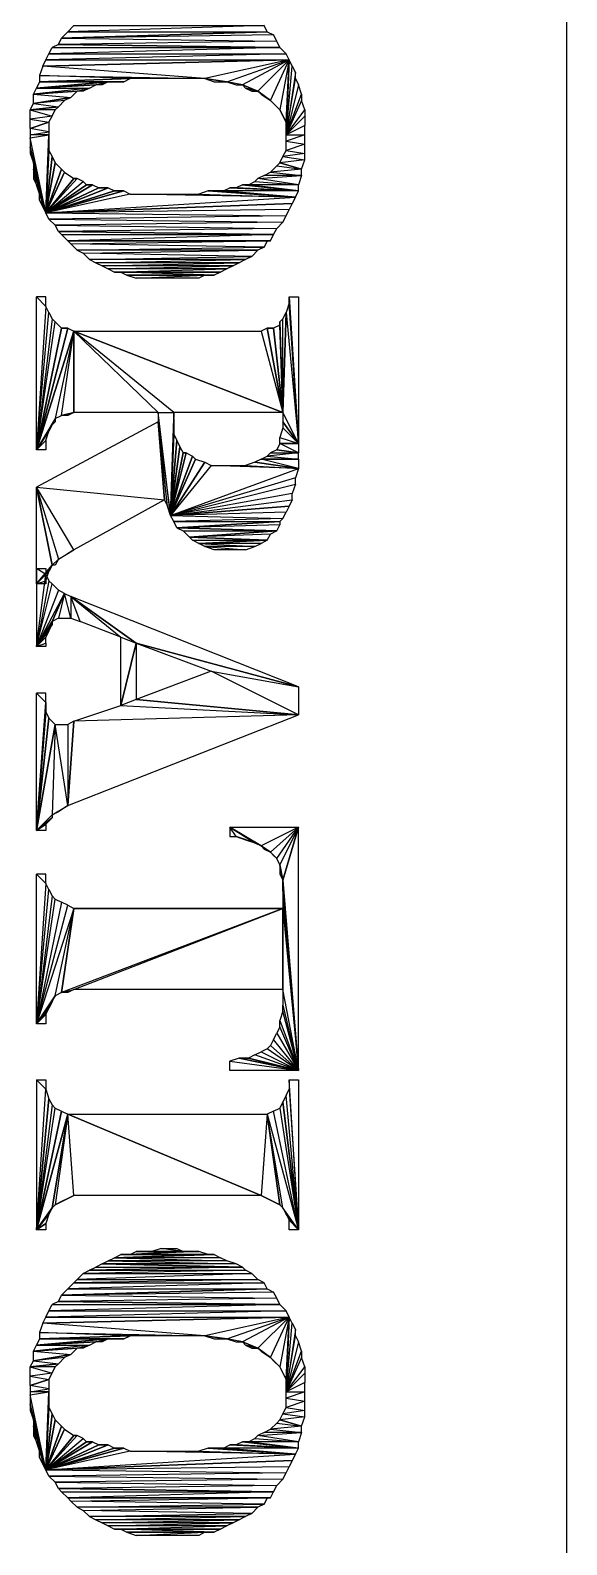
# Model space of a CAD drawing. Header units: metres. Extents: x 0 to 1000, y 0 to 1134.
# Drawn here: x 135.31 to 146.23, y 72.12 to 102.95 of the extents above; entities that cross this region are included whole.
import ezdxf

# ---------------------------------------------------------------- set-up
doc = ezdxf.new("R2010")
doc.units = ezdxf.units.M
doc.layers.add('PLOTS_FINAL', color=1, linetype='Continuous')
doc.layers.add('ROADS', color=1, linetype='Continuous')

msp = doc.modelspace()

# ---------------------------------------------------------------- linework, layer by layer
at = {"layer": 'PLOTS_FINAL', "color": 1}
for points in [[(136.2, 103.046), (140.074, 103.046), (136.073, 102.919)], [(140.074, 103.046), (136.073, 102.919), (140.137, 102.919)], [(135.883, 102.665), (135.756, 102.602), (140.391, 102.602)], [(135.946, 102.792), (140.328, 102.729), (135.883, 102.665)], [(140.328, 102.729), (135.883, 102.665), (140.391, 102.602)], [(140.137, 102.919), (140.264, 102.856), (135.946, 102.792)], [(136.073, 102.919), (140.137, 102.919), (135.946, 102.792)], [(140.264, 102.856), (135.946, 102.792), (140.328, 102.729)], [(135.692, 102.475), (140.518, 102.475), (135.629, 102.348)], [(140.518, 102.475), (135.629, 102.348), (140.582, 102.348)], [(135.756, 102.602), (140.391, 102.602), (135.692, 102.475)], [(140.391, 102.602), (135.692, 102.475), (140.518, 102.475)], [(135.502, 102.03), (138.867, 101.967), (135.565, 102.221)], [(138.867, 101.967), (135.565, 102.221), (140.582, 102.348)], [(135.629, 102.348), (140.582, 102.348), (135.565, 102.221)], [(138.867, 101.967), (139.312, 101.903), (140.582, 102.348)], [(139.312, 101.903), (140.582, 102.348), (139.629, 101.84)], [(140.582, 102.348), (139.629, 101.84), (139.947, 101.713)], [(139.947, 101.713), (140.201, 101.522), (140.582, 102.348)], [(140.201, 101.522), (140.582, 102.348), (140.391, 101.332)], [(140.582, 102.348), (140.391, 101.332), (140.518, 101.078)], [(140.582, 102.348), (140.518, 101.078), (140.518, 100.824)], [(140.518, 100.824), (140.645, 102.221), (140.582, 102.348)], [(140.709, 102.094), (140.518, 100.824), (140.645, 102.221)], [(140.518, 100.824), (140.709, 101.967), (140.709, 102.094)], [(136.264, 101.713), (136.518, 101.776), (135.375, 101.649)], [(136.518, 101.776), (135.375, 101.649), (135.438, 101.776)], [(136.645, 101.84), (136.899, 101.903), (135.438, 101.776)], [(136.899, 101.903), (135.502, 101.903), (135.438, 101.776)], [(136.645, 101.84), (135.438, 101.776), (136.518, 101.776)], [(138.867, 101.967), (137.343, 101.967), (135.502, 102.03)], [(137.343, 101.967), (135.502, 102.03), (135.502, 101.903)], [(137.343, 101.967), (135.502, 101.903), (137.216, 101.903)], [(137.216, 101.903), (136.899, 101.903), (135.502, 101.903)], [(136.391, 101.713), (136.264, 101.713), (136.518, 101.776)], [(136.772, 101.84), (136.645, 101.84), (136.899, 101.903)], [(138.867, 101.967), (139.058, 101.903), (139.312, 101.903)], [(139.312, 101.903), (139.502, 101.84), (139.629, 101.84)], [(139.629, 101.84), (139.693, 101.776), (139.947, 101.713)], [(139.693, 101.776), (139.82, 101.713), (139.947, 101.713)], [(140.772, 101.84), (140.518, 100.824), (140.709, 101.967)], [(140.518, 100.824), (140.836, 101.649), (140.772, 101.84)], [(135.375, 101.459), (135.883, 101.395), (135.311, 101.332)], [(136.264, 101.713), (135.375, 101.649), (136.137, 101.586)], [(135.375, 101.649), (136.137, 101.586), (135.375, 101.459)], [(136.137, 101.586), (136.01, 101.522), (135.375, 101.459)], [(136.01, 101.522), (135.375, 101.459), (135.883, 101.395)], [(139.947, 101.713), (140.01, 101.649), (140.201, 101.522)], [(140.201, 101.522), (140.264, 101.459), (140.391, 101.332)], [(140.836, 101.522), (140.518, 100.824), (140.836, 101.649)], [(140.518, 100.824), (140.899, 101.332), (140.836, 101.522)], [(135.883, 101.395), (135.819, 101.332), (135.311, 101.332)], [(135.819, 101.332), (135.311, 101.332), (135.756, 101.205)], [(135.311, 101.332), (135.756, 101.205), (135.311, 101.141)], [(135.756, 101.205), (135.311, 101.141), (135.692, 101.078)], [(135.311, 101.141), (135.692, 101.078), (135.311, 100.951)], [(140.391, 101.332), (140.455, 101.205), (140.518, 101.078)], [(140.899, 101.205), (140.518, 100.824), (140.899, 101.332)], [(140.899, 101.205), (140.899, 101.014), (140.518, 100.824)], [(135.692, 100.887), (135.311, 100.951), (135.692, 101.078)], [(135.311, 100.824), (135.692, 100.887), (135.311, 100.951)], [(135.692, 100.824), (135.311, 100.824), (135.692, 100.887)], [(135.629, 99.236), (135.311, 100.76), (135.692, 100.824)], [(135.311, 100.76), (135.692, 100.824), (135.311, 100.824)], [(135.692, 100.824), (135.692, 100.633), (135.629, 99.236)], [(140.518, 101.078), (140.518, 100.951), (140.518, 100.824)], [(140.899, 101.014), (140.518, 100.824), (140.899, 100.824)], [(140.518, 100.824), (140.899, 100.824), (140.518, 100.697)], [(140.899, 100.824), (140.518, 100.697), (140.899, 100.633)], [(135.311, 100.57), (135.629, 99.236), (135.311, 100.76)], [(135.311, 100.443), (135.375, 100.252), (135.311, 100.57)], [(135.375, 100.252), (135.311, 100.57), (135.629, 99.236)], [(135.692, 100.633), (135.692, 100.506), (135.629, 99.236)], [(135.692, 100.506), (135.756, 100.379), (135.629, 99.236)], [(140.518, 100.506), (140.899, 100.443), (140.455, 100.379)], [(140.518, 100.697), (140.899, 100.633), (140.518, 100.506)], [(140.899, 100.633), (140.518, 100.506), (140.899, 100.443)], [(135.375, 100.125), (135.629, 99.236), (135.375, 100.252)], [(135.756, 100.379), (135.819, 100.252), (135.629, 99.236)], [(135.819, 100.252), (135.946, 100.125), (135.629, 99.236)], [(140.391, 100.252), (140.328, 100.189), (140.836, 100.125)], [(140.455, 100.379), (140.899, 100.316), (140.391, 100.252)], [(140.899, 100.316), (140.391, 100.252), (140.836, 100.125)], [(140.899, 100.443), (140.455, 100.379), (140.899, 100.316)], [(135.375, 99.935), (135.438, 99.808), (135.375, 100.125)], [(135.438, 99.808), (135.375, 100.125), (135.629, 99.236)], [(135.946, 100.125), (136.01, 100.062), (135.629, 99.236)], [(136.01, 100.062), (136.2, 99.935), (135.629, 99.236)], [(135.629, 99.236), (136.391, 99.871), (136.264, 99.935)], [(136.2, 99.935), (136.264, 99.935), (135.629, 99.236)], [(136.264, 99.935), (136.2, 99.935)], [(139.883, 99.871), (140.772, 99.808), (139.947, 99.935)], [(140.772, 99.808), (139.947, 99.935), (140.836, 99.998)], [(139.947, 99.935), (140.836, 99.998), (140.074, 99.998)], [(140.836, 99.998), (140.074, 99.998), (140.201, 100.062)], [(140.328, 100.189), (140.836, 100.125), (140.201, 100.062)], [(140.836, 100.125), (140.201, 100.062), (140.836, 99.998)], [(135.438, 99.808), (135.502, 99.617), (135.629, 99.236)], [(135.629, 99.236), (135.502, 99.49), (135.502, 99.617)], [(136.454, 99.808), (135.629, 99.236), (136.391, 99.871)], [(136.581, 99.808), (136.708, 99.744), (135.629, 99.236)], [(136.454, 99.808), (136.581, 99.808), (135.629, 99.236)], [(136.899, 99.744), (137.026, 99.681), (135.629, 99.236)], [(136.708, 99.744), (136.899, 99.744), (135.629, 99.236)], [(137.216, 99.681), (137.343, 99.617), (135.629, 99.236)], [(137.026, 99.681), (137.216, 99.681), (135.629, 99.236)], [(135.629, 99.236), (140.709, 99.554), (137.343, 99.617)], [(136.581, 99.808), (136.454, 99.808)], [(136.899, 99.744), (136.708, 99.744)], [(137.216, 99.681), (137.026, 99.681)], [(140.709, 99.554), (137.343, 99.617), (138.74, 99.617)], [(138.931, 99.681), (138.74, 99.617), (140.709, 99.554)], [(138.931, 99.681), (139.248, 99.681)], [(139.248, 99.681), (138.931, 99.681), (140.709, 99.554)], [(139.375, 99.744), (140.772, 99.681), (139.248, 99.681)], [(140.772, 99.681), (139.248, 99.681), (140.709, 99.554)], [(139.375, 99.744), (139.502, 99.744)], [(139.502, 99.744), (139.375, 99.744), (140.772, 99.681)], [(139.629, 99.808), (139.502, 99.744), (140.772, 99.681)], [(139.629, 99.808), (139.756, 99.808)], [(139.756, 99.808), (139.629, 99.808), (140.772, 99.681)], [(139.883, 99.871), (140.772, 99.808), (139.756, 99.808)], [(140.772, 99.808), (139.756, 99.808), (140.772, 99.681)], [(135.565, 99.363), (135.629, 99.236), (135.502, 99.49)], [(140.645, 99.427), (135.629, 99.236), (140.709, 99.554)], [(140.645, 99.427), (140.582, 99.3), (135.629, 99.236)], [(140.582, 99.3), (135.629, 99.236), (140.518, 99.173)], [(135.629, 99.236), (140.518, 99.173), (135.692, 99.109)], [(140.518, 99.173), (135.692, 99.109), (140.455, 99.046)], [(135.692, 99.109), (140.455, 99.046), (135.819, 98.982)], [(140.455, 99.046), (135.819, 98.982), (140.328, 98.919)], [(135.819, 98.982), (140.328, 98.919), (135.883, 98.855)], [(140.328, 98.919), (135.883, 98.855), (140.264, 98.792)], [(135.883, 98.855), (135.946, 98.792), (140.264, 98.792)], [(135.946, 98.792), (140.264, 98.792), (136.073, 98.665)], [(140.264, 98.792), (136.073, 98.665), (140.201, 98.665)], [(140.201, 98.665), (140.137, 98.665), (136.073, 98.665)], [(140.137, 98.665), (136.073, 98.665), (136.137, 98.601)], [(140.074, 98.538), (136.137, 98.601), (140.137, 98.665)], [(136.264, 98.474), (140.074, 98.538), (136.137, 98.601)], [(139.947, 98.474), (136.264, 98.474), (140.074, 98.538)], [(136.391, 98.411), (139.947, 98.474), (136.264, 98.474)], [(139.82, 98.347), (136.391, 98.411), (139.947, 98.474)], [(136.518, 98.284), (139.82, 98.347), (136.391, 98.411)], [(139.693, 98.284), (136.518, 98.284), (139.82, 98.347)], [(136.645, 98.22), (139.693, 98.284), (136.518, 98.284)], [(139.566, 98.22), (136.645, 98.22), (139.693, 98.284)], [(136.772, 98.157), (139.566, 98.22), (136.645, 98.22)], [(139.439, 98.157), (136.772, 98.157), (139.566, 98.22)], [(136.899, 98.093), (139.439, 98.157), (136.772, 98.157)], [(139.312, 98.093), (136.899, 98.093), (139.439, 98.157)], [(137.026, 98.03), (139.312, 98.093), (136.899, 98.093)], [(139.185, 98.03), (137.026, 98.03), (139.312, 98.093)], [(137.026, 98.03), (137.153, 98.03), (139.185, 98.03)], [(137.153, 98.03), (137.28, 97.966), (139.058, 97.966)], [(137.153, 98.03), (139.185, 98.03), (139.058, 97.966)], [(139.058, 97.966), (138.867, 97.966), (137.28, 97.966)], [(138.867, 97.966), (137.28, 97.966), (137.47, 97.903)], [(138.867, 97.966), (138.74, 97.903), (137.47, 97.903)], [(135.629, 97.522), (135.438, 97.522), (135.629, 97.331)], [(135.438, 97.522), (135.629, 97.331), (135.438, 94.41)], [(140.772, 94.537), (140.582, 97.395), (140.582, 97.522)], [(140.772, 94.537), (140.582, 97.522), (140.772, 97.522)], [(135.438, 94.41), (135.692, 97.204), (135.629, 97.331)], [(135.756, 97.077), (135.438, 94.41), (135.692, 97.204)], [(140.455, 95.172), (140.455, 97.077), (140.518, 97.204)], [(140.772, 94.537), (140.455, 95.172), (140.518, 97.204)], [(140.518, 97.204), (140.772, 94.537), (140.582, 97.395)], [(135.438, 94.41), (135.819, 97.014), (135.756, 97.077)], [(135.946, 96.887), (135.438, 94.41), (135.819, 97.014)], [(136.073, 96.887), (136.2, 96.823), (135.438, 94.41)], [(135.946, 96.887), (136.073, 96.887), (135.438, 94.41)], [(136.2, 96.823), (135.819, 95.045), (135.438, 94.41)], [(135.946, 95.109), (136.2, 96.823), (135.819, 95.045)], [(136.073, 96.887), (135.946, 96.887)], [(136.2, 95.172), (135.946, 95.109), (136.2, 96.823)], [(140.455, 95.172), (138.232, 95.172), (136.2, 96.823)], [(138.232, 95.172), (136.2, 96.823), (137.915, 95.172)], [(136.2, 96.823), (137.915, 95.172), (136.2, 95.172)], [(140.455, 95.172), (136.2, 96.823), (140.01, 96.823)], [(140.137, 96.887), (140.01, 96.823), (140.455, 95.172)], [(140.137, 96.887), (140.264, 96.887)], [(140.264, 96.887), (140.137, 96.887), (140.455, 95.172)], [(140.264, 96.887), (140.455, 95.172), (140.391, 96.95)], [(140.391, 97.014), (140.455, 95.172), (140.455, 97.077)], [(140.455, 95.172), (140.391, 96.95), (140.391, 97.014)], [(135.756, 94.918), (135.819, 95.045), (135.438, 94.41)], [(137.915, 94.982), (135.438, 93.648), (138.042, 93.394)], [(135.819, 94.982), (135.756, 94.918), (135.819, 95.045)], [(136.2, 95.172), (136.073, 95.109), (135.946, 95.109)], [(137.915, 94.982), (138.169, 93.077), (137.915, 95.172)], [(138.169, 93.077), (137.915, 95.172), (138.232, 95.172)], [(138.042, 93.394), (138.105, 93.267), (137.915, 94.982)], [(138.105, 93.267), (137.915, 94.982), (138.169, 93.077)], [(138.169, 93.077), (138.232, 95.045), (138.232, 95.172)], [(138.232, 94.918), (138.169, 93.077), (138.232, 95.045)], [(140.455, 94.982), (140.772, 94.537), (140.455, 95.172)], [(140.455, 94.982), (140.455, 94.855), (140.772, 94.537)], [(135.756, 94.918), (135.692, 94.791), (135.438, 94.41)], [(135.438, 94.41), (135.629, 94.601), (135.692, 94.791)], [(138.232, 94.918), (138.232, 94.728), (138.169, 93.077)], [(138.232, 94.728), (138.296, 94.601), (138.169, 93.077)], [(140.455, 94.855), (140.391, 94.664), (140.772, 94.537)], [(140.391, 94.664), (140.772, 94.537), (140.391, 94.537)], [(135.629, 94.41), (135.438, 94.41), (135.629, 94.601)], [(138.296, 94.601), (138.359, 94.474), (138.169, 93.077)], [(138.359, 94.474), (138.423, 94.347), (138.169, 93.077)], [(138.486, 94.347), (138.613, 94.283), (138.169, 93.077)], [(138.423, 94.347), (138.486, 94.347), (138.169, 93.077)], [(138.486, 94.347), (138.423, 94.347)], [(140.201, 94.347), (140.772, 94.347), (140.137, 94.283)], [(140.772, 94.347), (140.137, 94.283), (140.772, 94.22)], [(140.328, 94.41), (140.201, 94.347), (140.772, 94.347)], [(140.328, 94.41), (140.772, 94.347), (140.391, 94.537)], [(140.772, 94.347), (140.391, 94.537), (140.772, 94.537)], [(138.613, 94.283), (138.677, 94.22), (138.169, 93.077)], [(138.677, 94.22), (138.867, 94.156), (138.169, 93.077)], [(138.867, 94.156), (138.994, 94.093), (138.169, 93.077)], [(138.169, 93.077), (140.772, 94.029), (138.994, 94.093)], [(140.709, 93.839), (138.169, 93.077), (140.772, 94.029)], [(140.772, 94.029), (138.994, 94.093), (139.693, 94.093)], [(139.883, 94.156), (139.693, 94.093), (140.772, 94.029)], [(139.883, 94.156), (140.772, 94.029), (140.01, 94.22)], [(140.137, 94.283), (140.772, 94.22), (140.01, 94.22)], [(140.772, 94.029), (140.01, 94.22), (140.772, 94.22)], [(138.169, 93.077), (140.709, 93.712), (140.709, 93.839)], [(138.042, 93.394), (136.2, 92.378), (135.438, 93.648)], [(136.2, 92.378), (135.438, 93.648), (135.883, 92.188)], [(135.438, 93.648), (135.883, 92.188), (135.756, 92.061)], [(135.438, 93.648), (135.756, 92.061), (135.438, 91.68)], [(140.645, 93.521), (138.169, 93.077), (140.709, 93.712)], [(138.169, 93.077), (140.645, 93.394), (140.645, 93.521)], [(140.582, 93.267), (138.169, 93.077), (140.645, 93.394)], [(140.582, 93.267), (140.518, 93.14), (138.169, 93.077)], [(140.518, 93.14), (138.169, 93.077), (140.455, 93.013)], [(138.169, 93.077), (140.455, 93.013), (138.232, 92.95)], [(140.455, 93.013), (138.232, 92.95), (140.391, 92.95)], [(138.232, 92.95), (140.391, 92.95), (138.296, 92.823)], [(140.391, 92.95), (140.391, 92.886), (138.296, 92.823)], [(140.391, 92.886), (138.296, 92.823), (140.328, 92.759)], [(138.296, 92.823), (138.423, 92.759), (140.328, 92.759)], [(138.423, 92.759), (140.328, 92.759), (138.55, 92.632)], [(140.328, 92.759), (140.201, 92.696), (138.55, 92.632)], [(140.201, 92.696), (138.55, 92.632), (140.137, 92.569)], [(138.55, 92.632), (138.613, 92.569), (140.137, 92.569)], [(138.613, 92.569), (140.137, 92.569), (138.74, 92.505)], [(140.137, 92.569), (140.01, 92.505), (138.74, 92.505)], [(140.01, 92.505), (138.74, 92.505), (139.883, 92.442)], [(138.74, 92.505), (139.883, 92.442), (138.867, 92.442)], [(135.883, 92.188), (135.819, 92.061), (135.756, 92.061)], [(136.2, 92.378), (136.01, 92.251), (135.883, 92.188)], [(139.883, 92.442), (138.867, 92.442), (139.693, 92.378)], [(138.867, 92.442), (139.693, 92.378), (139.058, 92.378)], [(135.756, 92.061), (135.692, 91.934), (135.438, 91.68)], [(135.438, 90.41), (135.629, 91.87), (135.438, 91.997)], [(135.629, 91.87), (135.438, 91.997), (135.629, 91.997)], [(135.438, 91.68), (135.629, 91.743), (135.692, 91.934)], [(135.692, 91.743), (135.438, 90.41), (135.629, 91.87)], [(135.629, 91.68), (135.438, 91.68), (135.629, 91.743)], [(135.438, 90.41), (135.756, 91.68), (135.692, 91.743)], [(135.883, 91.553), (135.438, 90.41), (135.756, 91.68)], [(135.438, 90.41), (136.01, 91.489), (135.883, 91.553)], [(135.756, 90.918), (135.438, 90.41), (136.01, 91.489)], [(136.01, 91.489), (135.883, 90.981), (135.756, 90.918)], [(136.137, 90.981), (136.01, 91.489), (135.883, 90.981)], [(136.137, 91.426), (136.137, 90.981), (136.01, 91.489)], [(136.137, 90.981), (136.327, 90.918), (136.137, 91.426)], [(136.327, 90.918), (136.137, 91.426), (137.153, 90.6)], [(136.137, 91.426), (137.153, 90.6), (137.47, 90.473)], [(136.137, 91.426), (137.47, 90.473), (140.772, 89.584)], [(135.756, 90.918), (135.756, 90.854), (135.438, 90.41)], [(135.438, 90.41), (135.692, 90.727), (135.756, 90.854)], [(135.629, 90.6), (135.438, 90.41), (135.692, 90.727)], [(135.438, 90.41), (135.629, 90.473), (135.629, 90.6)], [(135.629, 90.41), (135.438, 90.41), (135.629, 90.473)], [(137.153, 90.6), (137.47, 90.473), (137.153, 89.203)], [(137.47, 90.473), (137.47, 89.33), (137.153, 89.203)], [(137.47, 90.473), (138.994, 89.902), (140.772, 89.584)], [(138.994, 89.902), (137.47, 89.33), (140.772, 89.013)], [(138.994, 89.902), (140.772, 89.584), (140.772, 89.013)], [(135.629, 89.457), (135.438, 89.457), (135.629, 89.267)], [(135.438, 89.457), (135.629, 89.267), (135.438, 86.663)], [(135.629, 89.267), (135.629, 89.076), (135.438, 86.663)], [(137.153, 89.203), (140.772, 89.013), (136.2, 88.886)], [(137.47, 89.33), (137.153, 89.203), (140.772, 89.013)], [(135.629, 89.076), (135.692, 88.949), (135.438, 86.663)], [(135.692, 88.949), (135.819, 88.822), (135.438, 86.663)], [(135.819, 88.822), (135.756, 86.981), (135.438, 86.663)], [(135.756, 86.981), (136.073, 87.171), (135.819, 88.822)], [(135.819, 88.822), (136.073, 88.822), (136.073, 87.171)], [(140.772, 89.013), (136.2, 88.886), (136.073, 87.171)], [(136.073, 88.822), (136.073, 87.171), (136.2, 88.886)], [(135.756, 86.981), (135.756, 86.917), (135.438, 86.663)], [(135.883, 87.044), (135.756, 86.981), (136.073, 87.171)], [(135.438, 86.663), (135.629, 86.79), (135.756, 86.917)], [(135.629, 86.663), (135.438, 86.663), (135.629, 86.79)], [(139.375, 86.536), (139.502, 86.536), (139.375, 86.727)], [(139.502, 86.536), (139.375, 86.727), (139.883, 86.409)], [(139.375, 86.727), (139.883, 86.409), (140.01, 86.346)], [(139.375, 86.727), (140.772, 86.727), (140.01, 86.346)], [(140.772, 86.727), (140.01, 86.346), (140.201, 86.219)], [(140.201, 86.219), (140.328, 86.092), (140.772, 86.727)], [(140.328, 86.092), (140.772, 86.727), (140.391, 85.965)], [(140.772, 86.727), (140.391, 85.965), (140.455, 85.647)], [(140.772, 86.727), (140.455, 85.647), (140.772, 81.774)], [(139.502, 86.536), (139.693, 86.473), (139.883, 86.409)], [(140.01, 86.346), (140.074, 86.282), (140.201, 86.219)], [(140.201, 86.219), (140.264, 86.155), (140.328, 86.092)], [(135.629, 85.774), (135.438, 85.774), (135.629, 85.584)], [(135.438, 85.774), (135.629, 85.584), (135.438, 82.726)], [(140.391, 85.965), (140.391, 85.774), (140.455, 85.647)], [(135.438, 82.726), (135.692, 85.457), (135.629, 85.584)], [(135.756, 85.33), (135.438, 82.726), (135.692, 85.457)], [(140.772, 81.774), (140.455, 85.457), (140.455, 85.647)], [(140.455, 85.076), (140.772, 81.774), (140.455, 85.457)], [(135.438, 82.726), (135.819, 85.266), (135.756, 85.33)], [(135.946, 85.203), (135.438, 82.726), (135.819, 85.266)], [(135.438, 82.726), (136.073, 85.139), (135.946, 85.203)], [(136.2, 85.076), (135.438, 82.726), (136.073, 85.139)], [(135.819, 83.298), (136.2, 85.076), (135.438, 82.726)], [(135.946, 83.361), (135.819, 83.298), (136.2, 85.076)], [(136.2, 83.425), (140.455, 85.076), (135.946, 83.361)], [(136.2, 85.076), (140.455, 85.076), (135.946, 83.361)], [(140.455, 83.425), (136.2, 83.425), (140.455, 85.076)], [(140.455, 85.076), (136.2, 85.076)], [(140.772, 81.774), (140.455, 83.425), (140.455, 85.076)], [(135.438, 82.726), (135.756, 83.171), (135.819, 83.298)], [(136.2, 83.425), (136.073, 83.361), (135.946, 83.361)], [(140.455, 83.107), (140.772, 81.774), (140.455, 83.425)], [(135.692, 83.044), (135.438, 82.726), (135.756, 83.171)], [(135.438, 82.726), (135.629, 82.917), (135.692, 83.044)], [(140.391, 82.79), (140.772, 81.774), (140.455, 82.98)], [(140.772, 81.774), (140.455, 82.98), (140.455, 83.107)], [(135.629, 82.726), (135.438, 82.726), (135.629, 82.917)], [(140.328, 82.536), (140.772, 81.774), (140.391, 82.663)], [(140.772, 81.774), (140.391, 82.663), (140.391, 82.79)], [(140.201, 82.282), (140.772, 81.774), (140.264, 82.409)], [(140.772, 81.774), (140.264, 82.409), (140.328, 82.536)], [(139.566, 82.028), (139.375, 81.964), (140.772, 81.774)], [(139.566, 82.028), (139.756, 82.028)], [(139.756, 82.028), (139.566, 82.028), (140.772, 81.774)], [(139.756, 82.028), (140.772, 81.774), (139.883, 82.091)], [(140.772, 81.774), (139.883, 82.091), (140.01, 82.155)], [(140.01, 82.155), (140.772, 81.774), (140.137, 82.218)], [(140.772, 81.774), (140.137, 82.218), (140.201, 82.282)], [(139.375, 81.964), (140.772, 81.774), (139.375, 81.774)], [(135.438, 78.535), (135.629, 81.393), (135.438, 81.583)], [(135.629, 81.393), (135.438, 81.583), (135.629, 81.583)], [(135.692, 81.202), (135.438, 78.535), (135.629, 81.393)], [(140.772, 78.535), (140.518, 81.266), (140.582, 81.393)], [(140.582, 81.393), (140.772, 78.535), (140.582, 81.583)], [(140.772, 78.535), (140.582, 81.583), (140.772, 81.583)], [(135.692, 81.202), (135.756, 81.075), (135.438, 78.535)], [(140.455, 81.139), (140.391, 81.012), (140.772, 78.535)], [(140.455, 81.139), (140.772, 78.535), (140.518, 81.266)], [(135.438, 78.535), (135.819, 81.012), (135.756, 81.075)], [(135.946, 80.948), (135.438, 78.535), (135.819, 81.012)], [(135.946, 80.948), (136.073, 80.885), (135.438, 78.535)], [(136.073, 80.885), (135.756, 78.98), (135.438, 78.535)], [(136.073, 80.885), (135.819, 79.043), (135.756, 78.98)], [(136.2, 79.234), (136.073, 80.885), (135.819, 79.043)], [(140.01, 79.234), (136.2, 79.234), (136.073, 80.885)], [(136.073, 80.885), (140.137, 80.885), (140.01, 79.234)], [(140.137, 80.885), (140.01, 79.234), (140.391, 79.043)], [(140.137, 80.885), (140.772, 78.535), (140.264, 80.948)], [(140.391, 79.043), (140.455, 78.98), (140.137, 80.885)], [(140.455, 78.98), (140.137, 80.885), (140.772, 78.535)], [(140.772, 78.535), (140.264, 80.948), (140.391, 81.012)], [(135.819, 79.043), (136.073, 79.17), (136.2, 79.234)], [(140.01, 79.234), (140.137, 79.17), (140.391, 79.043)], [(135.756, 78.98), (135.692, 78.853), (135.438, 78.535)], [(135.946, 79.107), (135.819, 79.043), (136.073, 79.17)], [(140.137, 79.17), (140.264, 79.107), (140.391, 79.043)], [(140.455, 78.98), (140.518, 78.853), (140.772, 78.535)], [(135.692, 78.853), (135.629, 78.662), (135.438, 78.535)], [(135.629, 78.662), (135.629, 78.535), (135.438, 78.535)], [(140.518, 78.853), (140.582, 78.726), (140.772, 78.535)], [(140.582, 78.726), (140.772, 78.535), (140.582, 78.535)], [(139.058, 78.027), (139.185, 77.964), (137.026, 77.964)], [(138.931, 78.027), (139.058, 78.027), (137.026, 77.964)], [(137.153, 78.027), (138.931, 78.027), (137.026, 77.964)], [(137.153, 78.027), (137.343, 78.027)], [(137.343, 78.027), (137.153, 78.027), (138.931, 78.027)], [(138.74, 78.091), (137.343, 78.027), (138.931, 78.027)], [(138.423, 78.091), (138.74, 78.091), (137.343, 78.027)], [(137.47, 78.091), (138.423, 78.091), (137.343, 78.027)], [(137.47, 78.091), (137.788, 78.091)], [(137.788, 78.091), (137.47, 78.091), (138.423, 78.091)], [(137.788, 78.091), (138.423, 78.091), (137.978, 78.154)], [(138.423, 78.091), (137.978, 78.154), (138.296, 78.154)], [(138.74, 78.091), (138.423, 78.091)], [(139.058, 78.027), (138.931, 78.027)], [(136.518, 77.71), (139.693, 77.71), (136.391, 77.646)], [(139.693, 77.71), (136.391, 77.646), (139.82, 77.646)], [(136.645, 77.773), (139.629, 77.773), (136.518, 77.71)], [(139.629, 77.773), (136.518, 77.71), (139.693, 77.71)], [(136.772, 77.837), (136.645, 77.773), (139.629, 77.773)], [(136.899, 77.9), (139.502, 77.837), (136.772, 77.837)], [(139.502, 77.837), (136.772, 77.837), (139.629, 77.773)], [(137.026, 77.964), (139.312, 77.9), (136.899, 77.9)], [(139.312, 77.9), (136.899, 77.9), (139.502, 77.837)], [(139.185, 77.964), (137.026, 77.964), (139.312, 77.9)], [(136.2, 77.456), (140.074, 77.456), (136.073, 77.329)], [(140.074, 77.456), (136.073, 77.329), (140.137, 77.329)], [(136.264, 77.519), (139.947, 77.519), (136.2, 77.456)], [(139.947, 77.519), (136.2, 77.456), (140.074, 77.456)], [(136.391, 77.646), (139.82, 77.646), (136.264, 77.519)], [(139.82, 77.646), (136.264, 77.519), (139.947, 77.519)], [(135.883, 77.075), (135.756, 77.011), (140.391, 77.011)], [(135.946, 77.202), (140.328, 77.138), (135.883, 77.075)], [(140.328, 77.138), (135.883, 77.075), (140.391, 77.011)], [(140.137, 77.329), (140.264, 77.265), (135.946, 77.202)], [(136.073, 77.329), (140.137, 77.329), (135.946, 77.202)], [(140.264, 77.265), (135.946, 77.202), (140.328, 77.138)], [(135.692, 76.884), (140.518, 76.884), (135.629, 76.757)], [(140.518, 76.884), (135.629, 76.757), (140.582, 76.757)], [(135.756, 77.011), (140.391, 77.011), (135.692, 76.884)], [(140.391, 77.011), (135.692, 76.884), (140.518, 76.884)], [(135.502, 76.44), (138.867, 76.376), (135.565, 76.63)], [(138.867, 76.376), (135.565, 76.63), (140.582, 76.757)], [(135.629, 76.757), (140.582, 76.757), (135.565, 76.63)], [(138.867, 76.376), (139.312, 76.313), (140.582, 76.757)], [(139.312, 76.313), (140.582, 76.757), (139.629, 76.249)], [(140.582, 76.757), (139.629, 76.249), (139.947, 76.122)], [(139.947, 76.122), (140.201, 75.932), (140.582, 76.757)], [(140.201, 75.932), (140.582, 76.757), (140.391, 75.741)], [(140.582, 76.757), (140.391, 75.741), (140.518, 75.487)], [(140.582, 76.757), (140.518, 75.487), (140.518, 75.233)], [(140.518, 75.233), (140.645, 76.63), (140.582, 76.757)], [(140.709, 76.503), (140.518, 75.233), (140.645, 76.63)], [(140.518, 75.233), (140.709, 76.376), (140.709, 76.503)], [(136.264, 76.122), (136.518, 76.186), (135.375, 76.059)], [(136.518, 76.186), (135.375, 76.059), (135.438, 76.186)], [(136.645, 76.249), (136.899, 76.313), (135.438, 76.186)], [(136.899, 76.313), (135.502, 76.313), (135.438, 76.186)], [(136.645, 76.249), (135.438, 76.186), (136.518, 76.186)], [(138.867, 76.376), (137.343, 76.376), (135.502, 76.44)], [(137.343, 76.376), (135.502, 76.44), (135.502, 76.313)], [(137.343, 76.376), (135.502, 76.313), (137.216, 76.313)], [(137.216, 76.313), (136.899, 76.313), (135.502, 76.313)], [(136.391, 76.122), (136.264, 76.122), (136.518, 76.186)], [(136.772, 76.249), (136.645, 76.249), (136.899, 76.313)], [(138.867, 76.376), (139.058, 76.313), (139.312, 76.313)], [(139.312, 76.313), (139.502, 76.249), (139.629, 76.249)], [(139.629, 76.249), (139.693, 76.186), (139.947, 76.122)], [(139.693, 76.186), (139.82, 76.122), (139.947, 76.122)], [(140.772, 76.249), (140.518, 75.233), (140.709, 76.376)], [(140.518, 75.233), (140.836, 76.059), (140.772, 76.249)], [(135.375, 75.868), (135.883, 75.805), (135.311, 75.741)], [(136.264, 76.122), (135.375, 76.059), (136.137, 75.995)], [(135.375, 76.059), (136.137, 75.995), (135.375, 75.868)], [(136.137, 75.995), (136.01, 75.932), (135.375, 75.868)], [(136.01, 75.932), (135.375, 75.868), (135.883, 75.805)], [(139.947, 76.122), (140.01, 76.059), (140.201, 75.932)], [(140.201, 75.932), (140.264, 75.868), (140.391, 75.741)], [(140.836, 75.932), (140.518, 75.233), (140.836, 76.059)], [(140.518, 75.233), (140.899, 75.741), (140.836, 75.932)], [(135.883, 75.805), (135.819, 75.741), (135.311, 75.741)], [(135.819, 75.741), (135.311, 75.741), (135.756, 75.614)], [(135.311, 75.741), (135.756, 75.614), (135.311, 75.551)], [(135.756, 75.614), (135.311, 75.551), (135.692, 75.487)], [(135.311, 75.551), (135.692, 75.487), (135.311, 75.36)], [(140.391, 75.741), (140.455, 75.614), (140.518, 75.487)], [(140.899, 75.614), (140.518, 75.233), (140.899, 75.741)], [(140.899, 75.614), (140.899, 75.424), (140.518, 75.233)], [(135.692, 75.297), (135.311, 75.36), (135.692, 75.487)], [(135.311, 75.233), (135.692, 75.297), (135.311, 75.36)], [(135.692, 75.233), (135.311, 75.233), (135.692, 75.297)], [(135.629, 73.646), (135.311, 75.17), (135.692, 75.233)], [(135.311, 75.17), (135.692, 75.233), (135.311, 75.233)], [(135.692, 75.233), (135.692, 75.043), (135.629, 73.646)], [(140.518, 75.487), (140.518, 75.36), (140.518, 75.233)], [(140.899, 75.424), (140.518, 75.233), (140.899, 75.233)], [(140.518, 75.233), (140.899, 75.233), (140.518, 75.106)], [(140.899, 75.233), (140.518, 75.106), (140.899, 75.043)], [(135.311, 74.979), (135.629, 73.646), (135.311, 75.17)], [(135.311, 74.852), (135.375, 74.662), (135.311, 74.979)], [(135.375, 74.662), (135.311, 74.979), (135.629, 73.646)], [(135.692, 75.043), (135.692, 74.916), (135.629, 73.646)], [(135.692, 74.916), (135.756, 74.789), (135.629, 73.646)], [(140.518, 74.916), (140.899, 74.852), (140.455, 74.789)], [(140.518, 75.106), (140.899, 75.043), (140.518, 74.916)], [(140.899, 75.043), (140.518, 74.916), (140.899, 74.852)], [(135.375, 74.535), (135.629, 73.646), (135.375, 74.662)], [(135.756, 74.789), (135.819, 74.662), (135.629, 73.646)], [(135.819, 74.662), (135.946, 74.535), (135.629, 73.646)], [(140.391, 74.662), (140.328, 74.598), (140.836, 74.535)], [(140.455, 74.789), (140.899, 74.725), (140.391, 74.662)], [(140.899, 74.725), (140.391, 74.662), (140.836, 74.535)], [(140.899, 74.852), (140.455, 74.789), (140.899, 74.725)], [(135.375, 74.344), (135.438, 74.217), (135.375, 74.535)], [(135.438, 74.217), (135.375, 74.535), (135.629, 73.646)], [(135.946, 74.535), (136.01, 74.471), (135.629, 73.646)], [(136.01, 74.471), (136.2, 74.344), (135.629, 73.646)], [(135.629, 73.646), (136.391, 74.281), (136.264, 74.344)], [(136.2, 74.344), (136.264, 74.344), (135.629, 73.646)], [(136.264, 74.344), (136.2, 74.344)], [(139.883, 74.281), (140.772, 74.217), (139.947, 74.344)], [(140.772, 74.217), (139.947, 74.344), (140.836, 74.408)], [(139.947, 74.344), (140.836, 74.408), (140.074, 74.408)], [(140.836, 74.408), (140.074, 74.408), (140.201, 74.471)], [(140.328, 74.598), (140.836, 74.535), (140.201, 74.471)], [(140.836, 74.535), (140.201, 74.471), (140.836, 74.408)], [(135.438, 74.217), (135.502, 74.027), (135.629, 73.646)], [(135.629, 73.646), (135.502, 73.9), (135.502, 74.027)], [(136.454, 74.217), (135.629, 73.646), (136.391, 74.281)], [(136.581, 74.217), (136.708, 74.154), (135.629, 73.646)], [(136.454, 74.217), (136.581, 74.217), (135.629, 73.646)], [(136.899, 74.154), (137.026, 74.09), (135.629, 73.646)], [(136.708, 74.154), (136.899, 74.154), (135.629, 73.646)], [(137.216, 74.09), (137.343, 74.027), (135.629, 73.646)], [(137.026, 74.09), (137.216, 74.09), (135.629, 73.646)], [(135.629, 73.646), (140.709, 73.963), (137.343, 74.027)], [(136.581, 74.217), (136.454, 74.217)], [(136.899, 74.154), (136.708, 74.154)], [(137.216, 74.09), (137.026, 74.09)], [(140.709, 73.963), (137.343, 74.027), (138.74, 74.027)], [(138.931, 74.09), (138.74, 74.027), (140.709, 73.963)], [(138.931, 74.09), (139.248, 74.09)], [(139.248, 74.09), (138.931, 74.09), (140.709, 73.963)], [(139.375, 74.154), (140.772, 74.09), (139.248, 74.09)], [(140.772, 74.09), (139.248, 74.09), (140.709, 73.963)], [(139.375, 74.154), (139.502, 74.154)], [(139.502, 74.154), (139.375, 74.154), (140.772, 74.09)], [(139.629, 74.217), (139.502, 74.154), (140.772, 74.09)], [(139.629, 74.217), (139.756, 74.217)], [(139.756, 74.217), (139.629, 74.217), (140.772, 74.09)], [(139.883, 74.281), (140.772, 74.217), (139.756, 74.217)], [(140.772, 74.217), (139.756, 74.217), (140.772, 74.09)], [(135.565, 73.773), (135.629, 73.646), (135.502, 73.9)], [(140.645, 73.836), (135.629, 73.646), (140.709, 73.963)], [(140.645, 73.836), (140.582, 73.709), (135.629, 73.646)], [(140.582, 73.709), (135.629, 73.646), (140.518, 73.582)], [(135.629, 73.646), (140.518, 73.582), (135.692, 73.519)], [(140.518, 73.582), (135.692, 73.519), (140.455, 73.455)], [(135.692, 73.519), (140.455, 73.455), (135.819, 73.392)], [(140.455, 73.455), (135.819, 73.392), (140.328, 73.328)], [(135.819, 73.392), (140.328, 73.328), (135.883, 73.265)], [(140.328, 73.328), (135.883, 73.265), (140.264, 73.201)], [(135.883, 73.265), (135.946, 73.201), (140.264, 73.201)], [(135.946, 73.201), (140.264, 73.201), (136.073, 73.074)], [(140.264, 73.201), (136.073, 73.074), (140.201, 73.074)], [(140.201, 73.074), (140.137, 73.074), (136.073, 73.074)], [(140.137, 73.074), (136.073, 73.074), (136.137, 73.011)], [(140.074, 72.947), (136.137, 73.011), (140.137, 73.074)], [(136.264, 72.884), (140.074, 72.947), (136.137, 73.011)], [(139.947, 72.884), (136.264, 72.884), (140.074, 72.947)], [(136.391, 72.82), (139.947, 72.884), (136.264, 72.884)], [(139.82, 72.757), (136.391, 72.82), (139.947, 72.884)], [(136.518, 72.693), (139.82, 72.757), (136.391, 72.82)], [(139.693, 72.693), (136.518, 72.693), (139.82, 72.757)], [(136.645, 72.63), (139.693, 72.693), (136.518, 72.693)], [(139.566, 72.63), (136.645, 72.63), (139.693, 72.693)], [(136.772, 72.566), (139.566, 72.63), (136.645, 72.63)], [(139.439, 72.566), (136.772, 72.566), (139.566, 72.63)], [(136.899, 72.503), (139.439, 72.566), (136.772, 72.566)], [(139.312, 72.503), (136.899, 72.503), (139.439, 72.566)], [(137.026, 72.439), (139.312, 72.503), (136.899, 72.503)], [(139.185, 72.439), (137.026, 72.439), (139.312, 72.503)], [(137.026, 72.439), (137.153, 72.439), (139.185, 72.439)], [(137.153, 72.439), (137.28, 72.376), (139.058, 72.376)], [(137.153, 72.439), (139.185, 72.439), (139.058, 72.376)], [(139.058, 72.376), (138.867, 72.376), (137.28, 72.376)], [(138.867, 72.376), (137.28, 72.376), (137.47, 72.312)], [(138.867, 72.376), (138.74, 72.312), (137.47, 72.312)]]:
    msp.add_lwpolyline(points, close=True, dxfattribs=at)
at = {"layer": 'ROADS', "color": 1}
msp.add_line((146.233, 62.279), (146.233, 276.719), dxfattribs=at)

doc.saveas('drawing.dxf')
